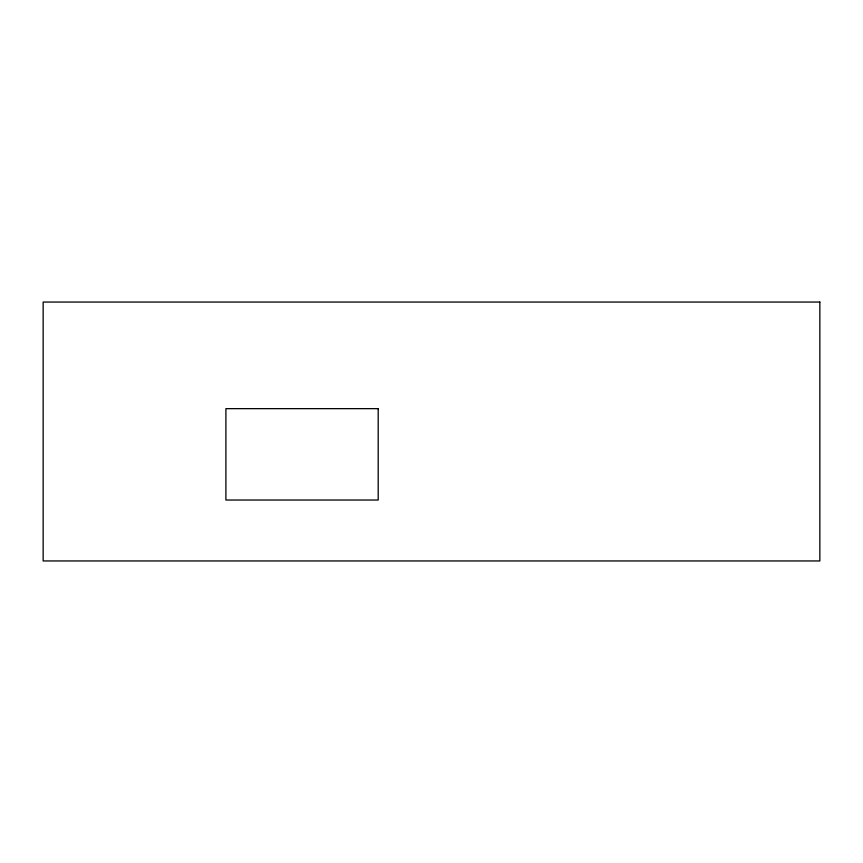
<?xml version="1.0" encoding="UTF-8"?>
<svg xmlns="http://www.w3.org/2000/svg" width="863" height="863" viewBox="0 0 863 863"><rect width="100%" height="100%" fill="white"/><g stroke="black" fill="none" stroke-linecap="round" stroke-linejoin="round"><path stroke-width="1.29" d="M819.85 302.05L43.15 302.05L43.15 560.95L819.85 560.95L819.85 302.05M378.199 408.652L225.901 408.652L225.901 500.033L378.199 500.033L378.199 408.652"/></g></svg>
